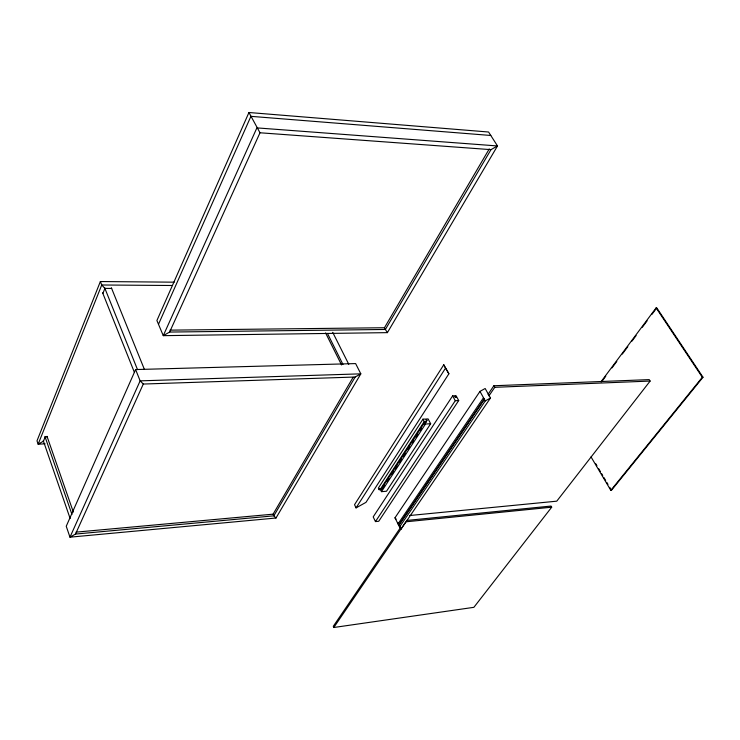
<?xml version="1.0" encoding="UTF-8"?>
<svg xmlns="http://www.w3.org/2000/svg" width="740" height="740" viewBox="0 0 740 740"><rect width="100%" height="100%" fill="white"/><g stroke="black" fill="none" stroke-linecap="round" stroke-linejoin="round"><path stroke-width="1.11" d="M174.233 282.18L100.363 281.542L37 440.837L38.147 444.194L45.075 443.815M102.879 293.438L104.904 288.397L101.741 284.993L100.363 281.542M248.945 112.508L156.908 320.522L163.272 335.655L387.39 332.639L497.493 145.956L488.585 132.016L248.945 112.508L259.999 132.774L490.981 149.647L497.493 145.956L256.891 127.891L163.272 335.655L169.617 332.057L385.374 329.466L387.39 332.639M135.614 369.556L66.239 526.251L69.976 537.175L275.992 518.019L360.815 373.839L355.625 363.581L135.614 369.556L140.138 380.86L143.292 384.042L355.154 377.021L360.815 373.839L140.138 380.86L69.976 537.175L75.508 534.067L273.828 515.836L275.992 518.019M158.49 324.286L250.916 116.337L490.796 135.476M75.508 534.067L143.292 384.042M169.617 332.057L259.999 132.774M355.154 377.021L273.828 515.836L273.106 514.171L353.137 377.28M490.981 149.647L385.374 329.466L384.458 327.737L489.279 148.888M443.732 364.839L354.534 504.689L356.051 507.89L365.967 502.368L448.884 373.774L443.732 364.839L448.884 373.774M356.051 507.89L445.536 368.132M379.111 489.723L379.916 488.483L380.305 489.279L424.224 421.596L425.944 421.495L426.37 422.309L424.64 422.401L380.693 490.074L381.47 491.665L386.511 491.24L430.661 423.733L428.108 418.896L426.397 418.988L427.239 420.598L426.379 420.644L425.537 419.034L422.947 419.173L378.334 488.132L379.111 489.723L380.786 489.584M382.617 488.169L384.495 485.274M387.011 481.407L388.898 478.512M391.404 474.645L393.292 471.741M395.169 468.846L397.056 465.95M399.572 462.084L401.45 459.179M403.337 456.284L405.224 453.389M407.731 449.522L409.618 446.618M412.125 442.761L413.382 440.827M415.899 436.961L417.776 434.056M420.292 430.199L421.55 428.266M424.057 424.399L425.944 421.495M381.47 491.665L425.491 424.02L430.661 423.733M452.639 395.863L373.191 516.89L375.457 521.598L378.732 521.274L458.707 400.543L456.071 395.715L455.211 395.752L456.09 397.361L455.239 397.399L454.36 395.789L452.639 395.863L455.276 400.701L375.457 521.598M395.003 517.778L479.964 391.395L485.153 388.5L490.481 398.009L401.136 529.008L399.526 527.028L395.003 517.778L396.085 519.11M483.498 397.732L398.018 523.938L399.609 523.772L484.515 398.61M398.768 525.483L484.385 399.322M488.058 394.318L493.876 385.753L649.202 379.611L650.127 381.063L556.758 501.174L409.72 515.512M399.526 527.028L485.274 400.914L490.481 398.009M488.937 395.882L494.764 387.316L650.127 381.063M400.719 527.259L333.278 626.308L333.796 627.492L473.877 607.327L551.698 507.187L551.069 506.058L406.408 520.479M333.796 627.492L405.862 521.811L551.698 507.187M600.973 381.794L656.112 307.886L656.787 307.886L703 377.233L611.471 490.296L610.815 490.361L591.02 456.894M601.639 381.766L605.773 376.225M611.98 367.919L616.799 361.453M622.322 354.062L627.835 346.671M631.969 341.131L636.104 335.59M642.311 327.284L647.139 320.818M651.959 314.352L656.102 308.811M610.815 490.361L702.316 377.261L703 377.233M76.026 532.143L273.106 514.171M380.305 489.279L381.988 489.14M47.221 436.914L45.122 437.026L43.447 441.197L38.147 444.194L101.741 284.993L172.226 285.501M455.276 400.701L458.707 400.543M169.96 330.142L384.458 327.737M104.904 288.397L111.638 288.433M656.112 307.886L702.316 377.261M595.755 463.73L596.921 465.7M598.669 468.651L600.408 471.602M601.574 473.572L602.739 475.543M603.905 477.513L605.653 480.464M606.818 482.424L607.984 484.395M609.732 487.346L611.471 490.296M493.876 385.753L494.764 387.316M479.964 391.395L485.274 400.914M422.947 419.173L424.224 421.596M424.64 422.401L425.491 424.02M332.713 332.353L348.771 364.302M327.478 333.463L342.971 364.469M325.591 332.935L341.575 364.959M398.129 522.856L401.136 529.008M111.37 287.777L144.411 369.445M104.636 287.74L137.511 369.63M102.61 292.781L134.449 372.488M47.009 436.322L73.343 512.08M44.918 436.424L71.956 514.429M43.244 440.596L70.143 518.518"/></g></svg>
